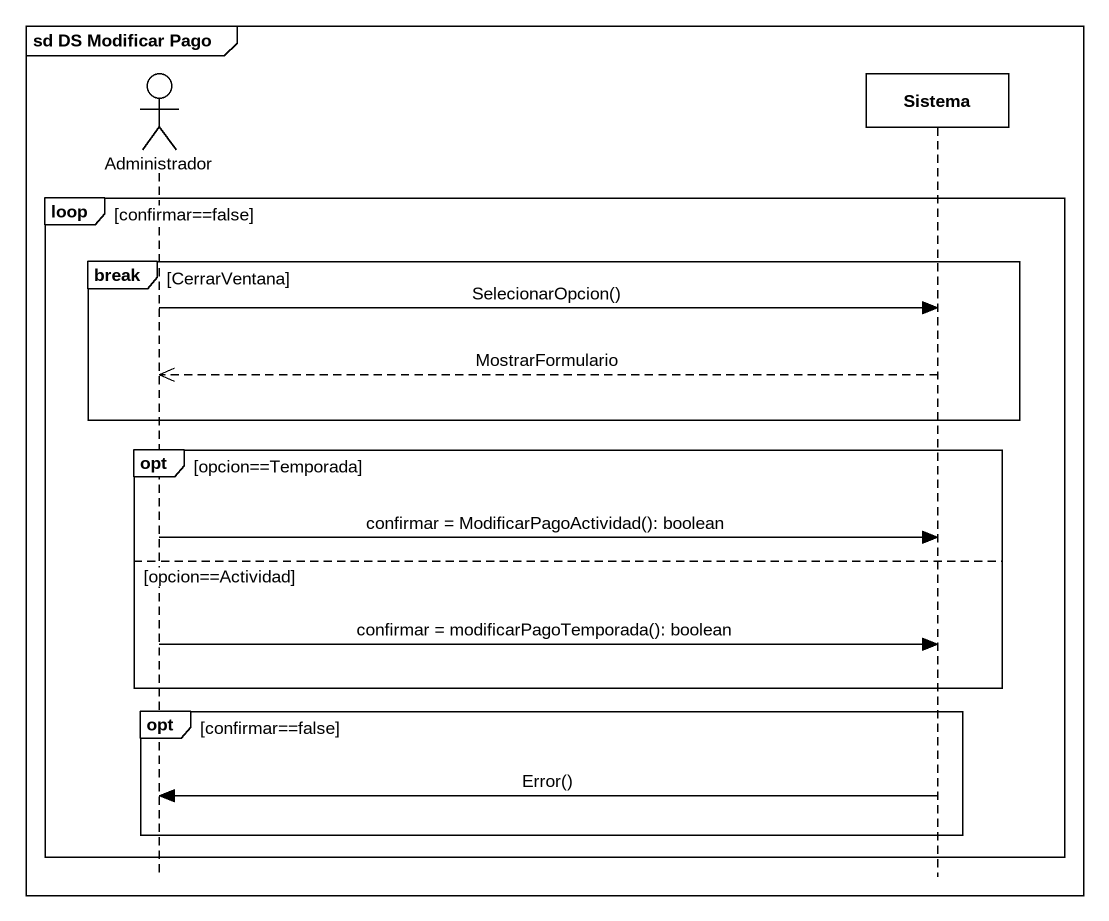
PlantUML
@startuml
mainframe sd DS Modificar Pago
hide footbox
actor Administrador
participant Sistema

loop confirmar==false
  break CerrarVentana
    Administrador -> Sistema : SelecionarOpcion()
    Sistema -->> Administrador : MostrarFormulario
  end
  opt opcion==Temporada
    Administrador -> Sistema : confirmar = ModificarPagoActividad(): boolean
  else opcion==Actividad
    Administrador -> Sistema : confirmar = modificarPagoTemporada(): boolean
  end
  opt confirmar==false
    Sistema -> Administrador : Error()
  end
end
@enduml
